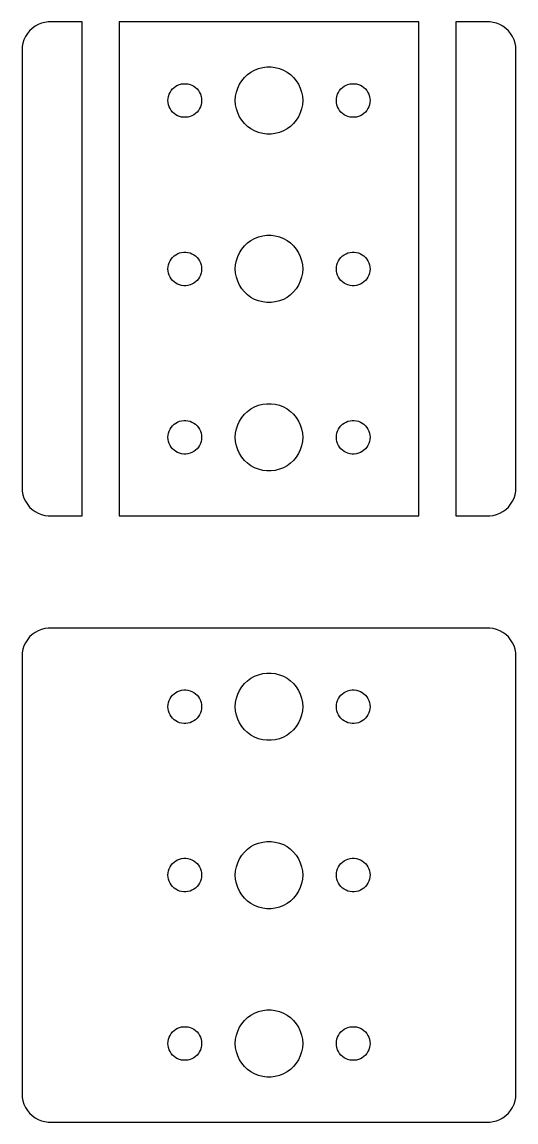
# Model space of a CAD drawing. Header units: metres. Extents: x -22 to 22, y -22 to 724.
# Drawn here: x -22 to 22, y 518 to 616 of the extents above; entities that cross this region are included whole.
import ezdxf

# ---------------------------------------------------------------- set-up
doc = ezdxf.new("R2010")
doc.units = ezdxf.units.M

msp = doc.modelspace()

# ---------------------------------------------------------------- linework, layer by layer
for p, q in [((-21.0936, 615.426), (-21.3224, 615.211)), ((-20.8396, 615.611), (-21.0936, 615.426)), ((-20.5644, 615.762), (-20.8396, 615.611)), ((-20.2725, 615.878), (-20.5644, 615.762)), ((-19.9684, 615.956), (-20.2725, 615.878)), ((-19.657, 615.995), (-19.9684, 615.956)), ((-16.6529, 615.995), (-19.657, 615.995)), ((-16.6529, 572.005), (-16.6529, 615.995)), ((13.3471, 615.995), (-13.3471, 615.995)), ((-13.3471, 615.995), (-13.3471, 572.005)), ((13.3471, 572.005), (13.3471, 615.995)), ((19.657, 615.995), (16.6529, 615.995)), ((16.6529, 615.995), (16.6529, 572.005)), ((19.9684, 615.956), (19.657, 615.995)), ((20.2725, 615.878), (19.9684, 615.956)), ((20.5644, 615.762), (20.2725, 615.878)), ((20.8396, 615.611), (20.5644, 615.762)), ((21.0936, 615.426), (20.8396, 615.611)), ((21.3224, 615.211), (21.0936, 615.426)), ((-21.8244, 614.42), (-21.9214, 614.122)), ((-21.6908, 614.704), (-21.8244, 614.42)), ((-21.5225, 614.969), (-21.6908, 614.704)), ((-21.3224, 615.211), (-21.5225, 614.969)), ((21.5225, 614.969), (21.3224, 615.211)), ((21.6908, 614.704), (21.5225, 614.969)), ((21.8244, 614.42), (21.6908, 614.704)), ((21.9214, 614.122), (21.8244, 614.42)), ((-21.9803, 613.813), (-22, 613.5)), ((-22, 613.5), (-22, 574.5)), ((-21.9214, 614.122), (-21.9803, 613.813)), ((21.9803, 613.813), (21.9214, 614.122)), ((22, 613.5), (21.9803, 613.813)), ((22, 574.5), (22, 613.5)), ((-1.91226, 611.312), (-1.60747, 611.533)), ((-1.60747, 611.533), (-1.27733, 611.714)), ((-1.27733, 611.714), (-0.927048, 611.853)), ((-0.927048, 611.853), (-0.562134, 611.947)), ((-0.562134, 611.947), (-0.18837, 611.994)), ((-0.18837, 611.994), (0.18837, 611.994)), ((0.18837, 611.994), (0.562134, 611.947)), ((0.562134, 611.947), (0.927048, 611.853)), ((0.927048, 611.853), (1.27733, 611.714)), ((1.27733, 611.714), (1.60747, 611.533)), ((1.60747, 611.533), (1.91226, 611.312)), ((-7.78107, 610.473), (-7.59418, 610.497)), ((-7.59418, 610.497), (-7.40581, 610.497)), ((-7.40581, 610.497), (-7.21892, 610.473)), ((-2.62891, 610.445), (-2.42705, 610.763)), ((-2.42705, 610.763), (-2.1869, 611.054)), ((-2.1869, 611.054), (-1.91226, 611.312)), ((1.91226, 611.312), (2.1869, 611.054)), ((2.1869, 611.054), (2.42705, 610.763)), ((2.42705, 610.763), (2.62891, 610.445)), ((7.21892, 610.473), (7.40581, 610.497)), ((7.40581, 610.497), (7.59418, 610.497)), ((7.59418, 610.497), (7.78107, 610.473)), ((-8.95287, 609.373), (-8.89465, 609.552)), ((-8.89465, 609.552), (-8.81445, 609.723)), ((-8.81445, 609.723), (-8.71352, 609.882)), ((-8.71352, 609.882), (-8.59344, 610.027)), ((-8.59344, 610.027), (-8.45613, 610.156)), ((-8.45613, 610.156), (-8.30373, 610.266)), ((-8.30373, 610.266), (-8.13866, 610.357)), ((-8.13866, 610.357), (-7.96352, 610.427)), ((-7.96352, 610.427), (-7.78107, 610.473)), ((-7.21892, 610.473), (-7.03647, 610.427)), ((-7.03647, 610.427), (-6.86133, 610.357)), ((-6.86133, 610.357), (-6.69626, 610.266)), ((-6.69626, 610.266), (-6.54385, 610.156)), ((-6.54385, 610.156), (-6.40654, 610.027)), ((-6.40654, 610.027), (-6.28647, 609.882)), ((-6.28647, 609.882), (-6.18553, 609.723)), ((-6.18553, 609.723), (-6.10533, 609.552)), ((-6.10533, 609.552), (-6.04712, 609.373)), ((-2.97633, 609.376), (-2.90575, 609.746)), ((-2.90575, 609.746), (-2.78932, 610.104)), ((-2.78932, 610.104), (-2.62891, 610.445)), ((2.62891, 610.445), (2.78932, 610.104)), ((2.78932, 610.104), (2.90575, 609.746)), ((2.90575, 609.746), (2.97633, 609.376)), ((6.04712, 609.373), (6.10533, 609.552)), ((6.10533, 609.552), (6.18553, 609.723)), ((6.18553, 609.723), (6.28647, 609.882)), ((6.28647, 609.882), (6.40654, 610.027)), ((6.40654, 610.027), (6.54385, 610.156)), ((6.54385, 610.156), (6.69626, 610.266)), ((6.69626, 610.266), (6.86133, 610.357)), ((6.86133, 610.357), (7.03647, 610.427)), ((7.03647, 610.427), (7.21892, 610.473)), ((7.78107, 610.473), (7.96352, 610.427)), ((7.96352, 610.427), (8.13866, 610.357)), ((8.13866, 610.357), (8.30373, 610.266)), ((8.30373, 610.266), (8.45613, 610.156)), ((8.45613, 610.156), (8.59344, 610.027)), ((8.59344, 610.027), (8.71352, 609.882)), ((8.71352, 609.882), (8.81445, 609.723)), ((8.81445, 609.723), (8.89465, 609.552)), ((8.89465, 609.552), (8.95287, 609.373)), ((-9, 609), (-8.98816, 609.188)), ((-8.98816, 608.812), (-9, 609)), ((-8.98816, 609.188), (-8.95287, 609.373)), ((-8.95287, 608.627), (-8.98816, 608.812)), ((-8.89465, 608.448), (-8.95287, 608.627)), ((-6.04712, 608.627), (-6.10533, 608.448)), ((-6.04712, 609.373), (-6.01183, 609.188)), ((-6.01183, 608.812), (-6.04712, 608.627)), ((-6.01183, 609.188), (-6, 609)), ((-6, 609), (-6.01183, 608.812)), ((-3, 609), (-2.97633, 609.376)), ((-2.97633, 608.624), (-3, 609)), ((-2.90575, 608.254), (-2.97633, 608.624)), ((2.97633, 608.624), (2.90575, 608.254)), ((2.97633, 609.376), (3, 609)), ((3, 609), (2.97633, 608.624)), ((6, 609), (6.01183, 609.188)), ((6.01183, 608.812), (6, 609)), ((6.01183, 609.188), (6.04712, 609.373)), ((6.04712, 608.627), (6.01183, 608.812)), ((6.10533, 608.448), (6.04712, 608.627)), ((8.95287, 608.627), (8.89465, 608.448)), ((8.95287, 609.373), (8.98816, 609.188)), ((8.98816, 608.812), (8.95287, 608.627)), ((8.98816, 609.188), (9, 609)), ((9, 609), (8.98816, 608.812)), ((-8.81445, 608.277), (-8.89465, 608.448)), ((-8.71352, 608.118), (-8.81445, 608.277)), ((-8.59344, 607.973), (-8.71352, 608.118)), ((-8.45613, 607.844), (-8.59344, 607.973)), ((-8.30373, 607.734), (-8.45613, 607.844)), ((-8.13866, 607.643), (-8.30373, 607.734)), ((-7.96352, 607.573), (-8.13866, 607.643)), ((-7.78107, 607.527), (-7.96352, 607.573)), ((-7.03647, 607.573), (-7.21892, 607.527)), ((-6.86133, 607.643), (-7.03647, 607.573)), ((-6.69626, 607.734), (-6.86133, 607.643)), ((-6.54385, 607.844), (-6.69626, 607.734)), ((-6.40654, 607.973), (-6.54385, 607.844)), ((-6.28647, 608.118), (-6.40654, 607.973)), ((-6.18553, 608.277), (-6.28647, 608.118)), ((-6.10533, 608.448), (-6.18553, 608.277)), ((-2.78932, 607.896), (-2.90575, 608.254)), ((-2.62891, 607.555), (-2.78932, 607.896)), ((-2.42705, 607.237), (-2.62891, 607.555)), ((2.62891, 607.555), (2.42705, 607.237)), ((2.78932, 607.896), (2.62891, 607.555)), ((2.90575, 608.254), (2.78932, 607.896)), ((6.18553, 608.277), (6.10533, 608.448)), ((6.28647, 608.118), (6.18553, 608.277)), ((6.40654, 607.973), (6.28647, 608.118)), ((6.54385, 607.844), (6.40654, 607.973)), ((6.69626, 607.734), (6.54385, 607.844)), ((6.86133, 607.643), (6.69626, 607.734)), ((7.03647, 607.573), (6.86133, 607.643)), ((7.21892, 607.527), (7.03647, 607.573)), ((7.96352, 607.573), (7.78107, 607.527)), ((8.13866, 607.643), (7.96352, 607.573)), ((8.30373, 607.734), (8.13866, 607.643)), ((8.45613, 607.844), (8.30373, 607.734)), ((8.59344, 607.973), (8.45613, 607.844)), ((8.71352, 608.118), (8.59344, 607.973)), ((8.81445, 608.277), (8.71352, 608.118)), ((8.89465, 608.448), (8.81445, 608.277)), ((-7.59418, 607.503), (-7.78107, 607.527)), ((-7.40581, 607.503), (-7.59418, 607.503)), ((-7.21892, 607.527), (-7.40581, 607.503)), ((-2.1869, 606.946), (-2.42705, 607.237)), ((-1.91226, 606.688), (-2.1869, 606.946)), ((-1.60747, 606.467), (-1.91226, 606.688)), ((1.91226, 606.688), (1.60747, 606.467)), ((2.1869, 606.946), (1.91226, 606.688)), ((2.42705, 607.237), (2.1869, 606.946)), ((7.40581, 607.503), (7.21892, 607.527)), ((7.59418, 607.503), (7.40581, 607.503)), ((7.78107, 607.527), (7.59418, 607.503)), ((-1.27733, 606.286), (-1.60747, 606.467)), ((-0.927048, 606.147), (-1.27733, 606.286)), ((-0.562134, 606.053), (-0.927048, 606.147)), ((-0.18837, 606.006), (-0.562134, 606.053)), ((0.18837, 606.006), (-0.18837, 606.006)), ((0.562134, 606.053), (0.18837, 606.006)), ((0.927048, 606.147), (0.562134, 606.053)), ((1.27733, 606.286), (0.927048, 606.147)), ((1.60747, 606.467), (1.27733, 606.286)), ((-1.27733, 596.714), (-0.927048, 596.853)), ((-0.927048, 596.853), (-0.562134, 596.947)), ((-0.562134, 596.947), (-0.18837, 596.994)), ((-0.18837, 596.994), (0.18837, 596.994)), ((0.18837, 596.994), (0.562134, 596.947)), ((0.562134, 596.947), (0.927048, 596.853)), ((0.927048, 596.853), (1.27733, 596.714)), ((-2.42705, 595.763), (-2.1869, 596.054)), ((-2.1869, 596.054), (-1.91226, 596.312)), ((-1.91226, 596.312), (-1.60747, 596.533)), ((-1.60747, 596.533), (-1.27733, 596.714)), ((1.27733, 596.714), (1.60747, 596.533)), ((1.60747, 596.533), (1.91226, 596.312)), ((1.91226, 596.312), (2.1869, 596.054)), ((2.1869, 596.054), (2.42705, 595.763)), ((-8.81445, 594.723), (-8.71352, 594.882)), ((-8.71352, 594.882), (-8.59344, 595.027)), ((-8.59344, 595.027), (-8.45613, 595.156)), ((-8.45613, 595.156), (-8.30373, 595.266)), ((-8.30373, 595.266), (-8.13866, 595.357)), ((-8.13866, 595.357), (-7.96352, 595.427)), ((-7.96352, 595.427), (-7.78107, 595.473)), ((-7.78107, 595.473), (-7.59418, 595.497)), ((-7.59418, 595.497), (-7.40581, 595.497)), ((-7.40581, 595.497), (-7.21892, 595.473)), ((-7.21892, 595.473), (-7.03647, 595.427)), ((-7.03647, 595.427), (-6.86133, 595.357)), ((-6.86133, 595.357), (-6.69626, 595.266)), ((-6.69626, 595.266), (-6.54385, 595.156)), ((-6.54385, 595.156), (-6.40654, 595.027)), ((-6.40654, 595.027), (-6.28647, 594.882)), ((-6.28647, 594.882), (-6.18553, 594.723)), ((-2.90575, 594.746), (-2.78932, 595.104)), ((-2.78932, 595.104), (-2.62891, 595.445)), ((-2.62891, 595.445), (-2.42705, 595.763)), ((2.42705, 595.763), (2.62891, 595.445)), ((2.62891, 595.445), (2.78932, 595.104)), ((2.78932, 595.104), (2.90575, 594.746)), ((6.18553, 594.723), (6.28647, 594.882)), ((6.28647, 594.882), (6.40654, 595.027)), ((6.40654, 595.027), (6.54385, 595.156)), ((6.54385, 595.156), (6.69626, 595.266)), ((6.69626, 595.266), (6.86133, 595.357)), ((6.86133, 595.357), (7.03647, 595.427)), ((7.03647, 595.427), (7.21892, 595.473)), ((7.21892, 595.473), (7.40581, 595.497)), ((7.40581, 595.497), (7.59418, 595.497)), ((7.59418, 595.497), (7.78107, 595.473)), ((7.78107, 595.473), (7.96352, 595.427)), ((7.96352, 595.427), (8.13866, 595.357)), ((8.13866, 595.357), (8.30373, 595.266)), ((8.30373, 595.266), (8.45613, 595.156)), ((8.45613, 595.156), (8.59344, 595.027)), ((8.59344, 595.027), (8.71352, 594.882)), ((8.71352, 594.882), (8.81445, 594.723)), ((-9, 594), (-8.98816, 594.188)), ((-8.98816, 593.812), (-9, 594)), ((-8.98816, 594.188), (-8.95287, 594.373)), ((-8.95287, 594.373), (-8.89465, 594.552)), ((-8.89465, 594.552), (-8.81445, 594.723)), ((-6.18553, 594.723), (-6.10533, 594.552)), ((-6.10533, 594.552), (-6.04712, 594.373)), ((-6.04712, 594.373), (-6.01183, 594.188)), ((-6.01183, 594.188), (-6, 594)), ((-6, 594), (-6.01183, 593.812)), ((-3, 594), (-2.97633, 594.376)), ((-2.97633, 593.624), (-3, 594)), ((-2.97633, 594.376), (-2.90575, 594.746)), ((2.90575, 594.746), (2.97633, 594.376)), ((2.97633, 594.376), (3, 594)), ((3, 594), (2.97633, 593.624)), ((6, 594), (6.01183, 594.188)), ((6.01183, 593.812), (6, 594)), ((6.01183, 594.188), (6.04712, 594.373)), ((6.04712, 594.373), (6.10533, 594.552)), ((6.10533, 594.552), (6.18553, 594.723)), ((8.81445, 594.723), (8.89465, 594.552)), ((8.89465, 594.552), (8.95287, 594.373)), ((8.95287, 594.373), (8.98816, 594.188)), ((8.98816, 594.188), (9, 594)), ((9, 594), (8.98816, 593.812)), ((-8.95287, 593.627), (-8.98816, 593.812)), ((-8.89465, 593.448), (-8.95287, 593.627)), ((-8.81445, 593.277), (-8.89465, 593.448)), ((-8.71352, 593.118), (-8.81445, 593.277)), ((-8.59344, 592.973), (-8.71352, 593.118)), ((-8.45613, 592.844), (-8.59344, 592.973)), ((-8.30373, 592.734), (-8.45613, 592.844)), ((-6.54385, 592.844), (-6.69626, 592.734)), ((-6.40654, 592.973), (-6.54385, 592.844)), ((-6.28647, 593.118), (-6.40654, 592.973)), ((-6.18553, 593.277), (-6.28647, 593.118)), ((-6.10533, 593.448), (-6.18553, 593.277)), ((-6.04712, 593.627), (-6.10533, 593.448)), ((-6.01183, 593.812), (-6.04712, 593.627)), ((-2.90575, 593.254), (-2.97633, 593.624)), ((-2.78932, 592.896), (-2.90575, 593.254)), ((-2.62891, 592.555), (-2.78932, 592.896)), ((2.78932, 592.896), (2.62891, 592.555)), ((2.90575, 593.254), (2.78932, 592.896)), ((2.97633, 593.624), (2.90575, 593.254)), ((6.04712, 593.627), (6.01183, 593.812)), ((6.10533, 593.448), (6.04712, 593.627)), ((6.18553, 593.277), (6.10533, 593.448)), ((6.28647, 593.118), (6.18553, 593.277)), ((6.40654, 592.973), (6.28647, 593.118)), ((6.54385, 592.844), (6.40654, 592.973)), ((6.69626, 592.734), (6.54385, 592.844)), ((8.45613, 592.844), (8.30373, 592.734)), ((8.59344, 592.973), (8.45613, 592.844)), ((8.71352, 593.118), (8.59344, 592.973)), ((8.81445, 593.277), (8.71352, 593.118)), ((8.89465, 593.448), (8.81445, 593.277)), ((8.95287, 593.627), (8.89465, 593.448)), ((8.98816, 593.812), (8.95287, 593.627)), ((-8.13866, 592.643), (-8.30373, 592.734)), ((-7.96352, 592.573), (-8.13866, 592.643)), ((-7.78107, 592.527), (-7.96352, 592.573)), ((-7.59418, 592.503), (-7.78107, 592.527)), ((-7.40581, 592.503), (-7.59418, 592.503)), ((-7.21892, 592.527), (-7.40581, 592.503)), ((-7.03647, 592.573), (-7.21892, 592.527)), ((-6.86133, 592.643), (-7.03647, 592.573)), ((-6.69626, 592.734), (-6.86133, 592.643)), ((-2.42705, 592.237), (-2.62891, 592.555)), ((-2.1869, 591.946), (-2.42705, 592.237)), ((-1.91226, 591.688), (-2.1869, 591.946)), ((2.1869, 591.946), (1.91226, 591.688)), ((2.42705, 592.237), (2.1869, 591.946)), ((2.62891, 592.555), (2.42705, 592.237)), ((6.86133, 592.643), (6.69626, 592.734)), ((7.03647, 592.573), (6.86133, 592.643)), ((7.21892, 592.527), (7.03647, 592.573)), ((7.40581, 592.503), (7.21892, 592.527)), ((7.59418, 592.503), (7.40581, 592.503)), ((7.78107, 592.527), (7.59418, 592.503)), ((7.96352, 592.573), (7.78107, 592.527)), ((8.13866, 592.643), (7.96352, 592.573)), ((8.30373, 592.734), (8.13866, 592.643)), ((-1.60747, 591.467), (-1.91226, 591.688)), ((-1.27733, 591.286), (-1.60747, 591.467)), ((-0.927048, 591.147), (-1.27733, 591.286)), ((-0.562134, 591.053), (-0.927048, 591.147)), ((-0.18837, 591.006), (-0.562134, 591.053)), ((0.18837, 591.006), (-0.18837, 591.006)), ((0.562134, 591.053), (0.18837, 591.006)), ((0.927048, 591.147), (0.562134, 591.053)), ((1.27733, 591.286), (0.927048, 591.147)), ((1.60747, 591.467), (1.27733, 591.286)), ((1.91226, 591.688), (1.60747, 591.467)), ((-2.1869, 581.054), (-1.91226, 581.312)), ((-1.91226, 581.312), (-1.60747, 581.533)), ((-1.60747, 581.533), (-1.27733, 581.714)), ((-1.27733, 581.714), (-0.927048, 581.853)), ((-0.927048, 581.853), (-0.562134, 581.947)), ((-0.562134, 581.947), (-0.18837, 581.994)), ((-0.18837, 581.994), (0.18837, 581.994)), ((0.18837, 581.994), (0.562134, 581.947)), ((0.562134, 581.947), (0.927048, 581.853)), ((0.927048, 581.853), (1.27733, 581.714)), ((1.27733, 581.714), (1.60747, 581.533)), ((1.60747, 581.533), (1.91226, 581.312)), ((1.91226, 581.312), (2.1869, 581.054)), ((-8.59344, 580.027), (-8.45613, 580.156)), ((-8.45613, 580.156), (-8.30373, 580.266)), ((-8.30373, 580.266), (-8.13866, 580.357)), ((-8.13866, 580.357), (-7.96352, 580.427)), ((-7.96352, 580.427), (-7.78107, 580.473)), ((-7.78107, 580.473), (-7.59418, 580.497)), ((-7.59418, 580.497), (-7.40581, 580.497)), ((-7.40581, 580.497), (-7.21892, 580.473)), ((-7.21892, 580.473), (-7.03647, 580.427)), ((-7.03647, 580.427), (-6.86133, 580.357)), ((-6.86133, 580.357), (-6.69626, 580.266)), ((-6.69626, 580.266), (-6.54385, 580.156)), ((-6.54385, 580.156), (-6.40654, 580.027)), ((-2.90575, 579.746), (-2.78932, 580.104)), ((-2.78932, 580.104), (-2.62891, 580.445)), ((-2.62891, 580.445), (-2.42705, 580.763)), ((-2.42705, 580.763), (-2.1869, 581.054)), ((2.1869, 581.054), (2.42705, 580.763)), ((2.42705, 580.763), (2.62891, 580.445)), ((2.62891, 580.445), (2.78932, 580.104)), ((2.78932, 580.104), (2.90575, 579.746)), ((6.40654, 580.027), (6.54385, 580.156)), ((6.54385, 580.156), (6.69626, 580.266)), ((6.69626, 580.266), (6.86133, 580.357)), ((6.86133, 580.357), (7.03647, 580.427)), ((7.03647, 580.427), (7.21892, 580.473)), ((7.21892, 580.473), (7.40581, 580.497)), ((7.40581, 580.497), (7.59418, 580.497)), ((7.59418, 580.497), (7.78107, 580.473)), ((7.78107, 580.473), (7.96352, 580.427)), ((7.96352, 580.427), (8.13866, 580.357)), ((8.13866, 580.357), (8.30373, 580.266)), ((8.30373, 580.266), (8.45613, 580.156)), ((8.45613, 580.156), (8.59344, 580.027)), ((-9, 579), (-8.98816, 579.188)), ((-8.98816, 579.188), (-8.95287, 579.373)), ((-8.95287, 579.373), (-8.89465, 579.552)), ((-8.89465, 579.552), (-8.81445, 579.723)), ((-8.81445, 579.723), (-8.71352, 579.882)), ((-8.71352, 579.882), (-8.59344, 580.027)), ((-6.40654, 580.027), (-6.28647, 579.882)), ((-6.28647, 579.882), (-6.18553, 579.723)), ((-6.18553, 579.723), (-6.10533, 579.552)), ((-6.10533, 579.552), (-6.04712, 579.373)), ((-6.04712, 579.373), (-6.01183, 579.188)), ((-6.01183, 579.188), (-6, 579)), ((-3, 579), (-2.97633, 579.376)), ((-2.97633, 579.376), (-2.90575, 579.746)), ((2.90575, 579.746), (2.97633, 579.376)), ((2.97633, 579.376), (3, 579)), ((6, 579), (6.01183, 579.188)), ((6.01183, 579.188), (6.04712, 579.373)), ((6.04712, 579.373), (6.10533, 579.552)), ((6.10533, 579.552), (6.18553, 579.723)), ((6.18553, 579.723), (6.28647, 579.882)), ((6.28647, 579.882), (6.40654, 580.027)), ((8.59344, 580.027), (8.71352, 579.882)), ((8.71352, 579.882), (8.81445, 579.723)), ((8.81445, 579.723), (8.89465, 579.552)), ((8.89465, 579.552), (8.95287, 579.373)), ((8.95287, 579.373), (8.98816, 579.188)), ((8.98816, 579.188), (9, 579)), ((-8.98816, 578.812), (-9, 579)), ((-8.95287, 578.627), (-8.98816, 578.812)), ((-8.89465, 578.448), (-8.95287, 578.627)), ((-8.81445, 578.277), (-8.89465, 578.448)), ((-8.71352, 578.118), (-8.81445, 578.277)), ((-6.18553, 578.277), (-6.28647, 578.118)), ((-6.10533, 578.448), (-6.18553, 578.277)), ((-6.04712, 578.627), (-6.10533, 578.448)), ((-6.01183, 578.812), (-6.04712, 578.627)), ((-6, 579), (-6.01183, 578.812)), ((-2.97633, 578.624), (-3, 579)), ((-2.90575, 578.254), (-2.97633, 578.624)), ((-2.78932, 577.896), (-2.90575, 578.254)), ((2.90575, 578.254), (2.78932, 577.896)), ((2.97633, 578.624), (2.90575, 578.254)), ((3, 579), (2.97633, 578.624)), ((6.01183, 578.812), (6, 579)), ((6.04712, 578.627), (6.01183, 578.812)), ((6.10533, 578.448), (6.04712, 578.627)), ((6.18553, 578.277), (6.10533, 578.448)), ((6.28647, 578.118), (6.18553, 578.277)), ((8.81445, 578.277), (8.71352, 578.118)), ((8.89465, 578.448), (8.81445, 578.277)), ((8.95287, 578.627), (8.89465, 578.448)), ((8.98816, 578.812), (8.95287, 578.627)), ((9, 579), (8.98816, 578.812)), ((-8.59344, 577.973), (-8.71352, 578.118)), ((-8.45613, 577.844), (-8.59344, 577.973)), ((-8.30373, 577.734), (-8.45613, 577.844)), ((-8.13866, 577.643), (-8.30373, 577.734)), ((-7.96352, 577.573), (-8.13866, 577.643)), ((-7.78107, 577.527), (-7.96352, 577.573)), ((-7.59418, 577.503), (-7.78107, 577.527)), ((-7.40581, 577.503), (-7.59418, 577.503)), ((-7.21892, 577.527), (-7.40581, 577.503)), ((-7.03647, 577.573), (-7.21892, 577.527)), ((-6.86133, 577.643), (-7.03647, 577.573)), ((-6.69626, 577.734), (-6.86133, 577.643)), ((-6.54385, 577.844), (-6.69626, 577.734)), ((-6.40654, 577.973), (-6.54385, 577.844)), ((-6.28647, 578.118), (-6.40654, 577.973)), ((-2.62891, 577.555), (-2.78932, 577.896)), ((-2.42705, 577.237), (-2.62891, 577.555)), ((-2.1869, 576.946), (-2.42705, 577.237)), ((2.42705, 577.237), (2.1869, 576.946)), ((2.62891, 577.555), (2.42705, 577.237)), ((2.78932, 577.896), (2.62891, 577.555)), ((6.40654, 577.973), (6.28647, 578.118)), ((6.54385, 577.844), (6.40654, 577.973)), ((6.69626, 577.734), (6.54385, 577.844)), ((6.86133, 577.643), (6.69626, 577.734)), ((7.03647, 577.573), (6.86133, 577.643)), ((7.21892, 577.527), (7.03647, 577.573)), ((7.40581, 577.503), (7.21892, 577.527)), ((7.59418, 577.503), (7.40581, 577.503)), ((7.78107, 577.527), (7.59418, 577.503)), ((7.96352, 577.573), (7.78107, 577.527)), ((8.13866, 577.643), (7.96352, 577.573)), ((8.30373, 577.734), (8.13866, 577.643)), ((8.45613, 577.844), (8.30373, 577.734)), ((8.59344, 577.973), (8.45613, 577.844)), ((8.71352, 578.118), (8.59344, 577.973)), ((-1.91226, 576.688), (-2.1869, 576.946)), ((-1.60747, 576.467), (-1.91226, 576.688)), ((-1.27733, 576.286), (-1.60747, 576.467)), ((-0.927048, 576.147), (-1.27733, 576.286)), ((1.27733, 576.286), (0.927048, 576.147)), ((1.60747, 576.467), (1.27733, 576.286)), ((1.91226, 576.688), (1.60747, 576.467)), ((2.1869, 576.946), (1.91226, 576.688)), ((-0.562134, 576.053), (-0.927048, 576.147)), ((-0.18837, 576.006), (-0.562134, 576.053)), ((0.18837, 576.006), (-0.18837, 576.006)), ((0.562134, 576.053), (0.18837, 576.006)), ((0.927048, 576.147), (0.562134, 576.053)), ((-22, 574.5), (-21.9803, 574.187)), ((21.9803, 574.187), (22, 574.5)), ((-21.9803, 574.187), (-21.9214, 573.878)), ((-21.9214, 573.878), (-21.8244, 573.58)), ((-21.8244, 573.58), (-21.6908, 573.296)), ((-21.6908, 573.296), (-21.5225, 573.031)), ((21.5225, 573.031), (21.6908, 573.296)), ((21.6908, 573.296), (21.8244, 573.58)), ((21.8244, 573.58), (21.9214, 573.878)), ((21.9214, 573.878), (21.9803, 574.187)), ((-21.5225, 573.031), (-21.3224, 572.789)), ((-21.3224, 572.789), (-21.0936, 572.574)), ((-21.0936, 572.574), (-20.8396, 572.389)), ((-20.8396, 572.389), (-20.5644, 572.238)), ((20.5644, 572.238), (20.8396, 572.389)), ((20.8396, 572.389), (21.0936, 572.574)), ((21.0936, 572.574), (21.3224, 572.789)), ((21.3224, 572.789), (21.5225, 573.031)), ((-20.5644, 572.238), (-20.2725, 572.122)), ((-20.2725, 572.122), (-19.9684, 572.044)), ((-19.9684, 572.044), (-19.657, 572.005)), ((-19.657, 572.005), (-16.6529, 572.005)), ((-13.3471, 572.005), (13.3471, 572.005)), ((16.6529, 572.005), (19.657, 572.005)), ((19.657, 572.005), (19.9684, 572.044)), ((19.9684, 572.044), (20.2725, 572.122)), ((20.2725, 572.122), (20.5644, 572.238)), ((-20.8396, 561.611), (-21.0936, 561.426)), ((-20.5644, 561.762), (-20.8396, 561.611)), ((-20.2725, 561.878), (-20.5644, 561.762)), ((-19.9684, 561.956), (-20.2725, 561.878)), ((-19.657, 561.995), (-19.9684, 561.956)), ((19.657, 561.995), (-19.657, 561.995)), ((19.9684, 561.956), (19.657, 561.995)), ((20.2725, 561.878), (19.9684, 561.956)), ((20.5644, 561.762), (20.2725, 561.878)), ((20.8396, 561.611), (20.5644, 561.762)), ((21.0936, 561.426), (20.8396, 561.611)), ((-21.6908, 560.704), (-21.8244, 560.42)), ((-21.5225, 560.969), (-21.6908, 560.704)), ((-21.3224, 561.211), (-21.5225, 560.969)), ((-21.0936, 561.426), (-21.3224, 561.211)), ((21.3224, 561.211), (21.0936, 561.426)), ((21.5225, 560.969), (21.3224, 561.211)), ((21.6908, 560.704), (21.5225, 560.969)), ((21.8244, 560.42), (21.6908, 560.704)), ((-21.9803, 559.813), (-22, 559.5)), ((-21.9214, 560.122), (-21.9803, 559.813)), ((-21.8244, 560.42), (-21.9214, 560.122)), ((21.9214, 560.122), (21.8244, 560.42)), ((21.9803, 559.813), (21.9214, 560.122)), ((22, 559.5), (21.9803, 559.813)), ((-22, 559.5), (-22, 520.5)), ((22, 520.5), (22, 559.5)), ((-1.60747, 557.533), (-1.27733, 557.714)), ((-1.27733, 557.714), (-0.927048, 557.853)), ((-0.927048, 557.853), (-0.562134, 557.947)), ((-0.562134, 557.947), (-0.18837, 557.994)), ((-0.18837, 557.994), (0.18837, 557.994)), ((0.18837, 557.994), (0.562134, 557.947)), ((0.562134, 557.947), (0.927048, 557.853)), ((0.927048, 557.853), (1.27733, 557.714)), ((1.27733, 557.714), (1.60747, 557.533)), ((-2.62891, 556.445), (-2.42705, 556.763)), ((-2.42705, 556.763), (-2.1869, 557.054)), ((-2.1869, 557.054), (-1.91226, 557.312)), ((-1.91226, 557.312), (-1.60747, 557.533)), ((1.60747, 557.533), (1.91226, 557.312)), ((1.91226, 557.312), (2.1869, 557.054)), ((2.1869, 557.054), (2.42705, 556.763)), ((2.42705, 556.763), (2.62891, 556.445)), ((-8.89465, 555.552), (-8.81445, 555.723)), ((-8.81445, 555.723), (-8.71352, 555.882)), ((-8.71352, 555.882), (-8.59344, 556.027)), ((-8.59344, 556.027), (-8.45613, 556.156)), ((-8.45613, 556.156), (-8.30373, 556.266)), ((-8.30373, 556.266), (-8.13866, 556.357)), ((-8.13866, 556.357), (-7.96352, 556.427)), ((-7.96352, 556.427), (-7.78107, 556.473)), ((-7.78107, 556.473), (-7.59418, 556.497)), ((-7.59418, 556.497), (-7.40581, 556.497)), ((-7.40581, 556.497), (-7.21892, 556.473)), ((-7.21892, 556.473), (-7.03647, 556.427)), ((-7.03647, 556.427), (-6.86133, 556.357)), ((-6.86133, 556.357), (-6.69626, 556.266)), ((-6.69626, 556.266), (-6.54385, 556.156)), ((-6.54385, 556.156), (-6.40654, 556.027)), ((-6.40654, 556.027), (-6.28647, 555.882)), ((-6.28647, 555.882), (-6.18553, 555.723)), ((-6.18553, 555.723), (-6.10533, 555.552)), ((-2.97633, 555.376), (-2.90575, 555.746)), ((-2.90575, 555.746), (-2.78932, 556.104)), ((-2.78932, 556.104), (-2.62891, 556.445)), ((2.62891, 556.445), (2.78932, 556.104)), ((2.78932, 556.104), (2.90575, 555.746)), ((2.90575, 555.746), (2.97633, 555.376)), ((6.10533, 555.552), (6.18553, 555.723)), ((6.18553, 555.723), (6.28647, 555.882)), ((6.28647, 555.882), (6.40654, 556.027)), ((6.40654, 556.027), (6.54385, 556.156)), ((6.54385, 556.156), (6.69626, 556.266)), ((6.69626, 556.266), (6.86133, 556.357)), ((6.86133, 556.357), (7.03647, 556.427)), ((7.03647, 556.427), (7.21892, 556.473)), ((7.21892, 556.473), (7.40581, 556.497)), ((7.40581, 556.497), (7.59418, 556.497)), ((7.59418, 556.497), (7.78107, 556.473)), ((7.78107, 556.473), (7.96352, 556.427)), ((7.96352, 556.427), (8.13866, 556.357)), ((8.13866, 556.357), (8.30373, 556.266)), ((8.30373, 556.266), (8.45613, 556.156)), ((8.45613, 556.156), (8.59344, 556.027)), ((8.59344, 556.027), (8.71352, 555.882)), ((8.71352, 555.882), (8.81445, 555.723)), ((8.81445, 555.723), (8.89465, 555.552)), ((-9, 555), (-8.98816, 555.188)), ((-8.98816, 554.812), (-9, 555)), ((-8.98816, 555.188), (-8.95287, 555.373)), ((-8.95287, 554.627), (-8.98816, 554.812)), ((-8.95287, 555.373), (-8.89465, 555.552)), ((-8.89465, 554.448), (-8.95287, 554.627)), ((-6.10533, 555.552), (-6.04712, 555.373)), ((-6.04712, 554.627), (-6.10533, 554.448)), ((-6.04712, 555.373), (-6.01183, 555.188)), ((-6.01183, 554.812), (-6.04712, 554.627)), ((-6.01183, 555.188), (-6, 555)), ((-6, 555), (-6.01183, 554.812)), ((-3, 555), (-2.97633, 555.376)), ((-2.97633, 554.624), (-3, 555)), ((-2.90575, 554.254), (-2.97633, 554.624)), ((2.97633, 554.624), (2.90575, 554.254)), ((2.97633, 555.376), (3, 555)), ((3, 555), (2.97633, 554.624)), ((6, 555), (6.01183, 555.188)), ((6.01183, 554.812), (6, 555)), ((6.01183, 555.188), (6.04712, 555.373)), ((6.04712, 554.627), (6.01183, 554.812)), ((6.04712, 555.373), (6.10533, 555.552)), ((6.10533, 554.448), (6.04712, 554.627)), ((8.89465, 555.552), (8.95287, 555.373)), ((8.95287, 554.627), (8.89465, 554.448)), ((8.95287, 555.373), (8.98816, 555.188)), ((8.98816, 554.812), (8.95287, 554.627)), ((8.98816, 555.188), (9, 555)), ((9, 555), (8.98816, 554.812)), ((-8.81445, 554.277), (-8.89465, 554.448)), ((-8.71352, 554.118), (-8.81445, 554.277)), ((-8.59344, 553.973), (-8.71352, 554.118)), ((-8.45613, 553.844), (-8.59344, 553.973)), ((-8.30373, 553.734), (-8.45613, 553.844)), ((-8.13866, 553.643), (-8.30373, 553.734)), ((-6.69626, 553.734), (-6.86133, 553.643)), ((-6.54385, 553.844), (-6.69626, 553.734)), ((-6.40654, 553.973), (-6.54385, 553.844)), ((-6.28647, 554.118), (-6.40654, 553.973)), ((-6.18553, 554.277), (-6.28647, 554.118)), ((-6.10533, 554.448), (-6.18553, 554.277)), ((-2.78932, 553.896), (-2.90575, 554.254)), ((-2.62891, 553.555), (-2.78932, 553.896)), ((2.78932, 553.896), (2.62891, 553.555)), ((2.90575, 554.254), (2.78932, 553.896)), ((6.18553, 554.277), (6.10533, 554.448)), ((6.28647, 554.118), (6.18553, 554.277)), ((6.40654, 553.973), (6.28647, 554.118)), ((6.54385, 553.844), (6.40654, 553.973)), ((6.69626, 553.734), (6.54385, 553.844)), ((6.86133, 553.643), (6.69626, 553.734)), ((8.30373, 553.734), (8.13866, 553.643)), ((8.45613, 553.844), (8.30373, 553.734)), ((8.59344, 553.973), (8.45613, 553.844)), ((8.71352, 554.118), (8.59344, 553.973)), ((8.81445, 554.277), (8.71352, 554.118)), ((8.89465, 554.448), (8.81445, 554.277)), ((-7.96352, 553.573), (-8.13866, 553.643)), ((-7.78107, 553.527), (-7.96352, 553.573)), ((-7.59418, 553.503), (-7.78107, 553.527)), ((-7.40581, 553.503), (-7.59418, 553.503)), ((-7.21892, 553.527), (-7.40581, 553.503)), ((-7.03647, 553.573), (-7.21892, 553.527)), ((-6.86133, 553.643), (-7.03647, 553.573)), ((-2.42705, 553.237), (-2.62891, 553.555)), ((-2.1869, 552.946), (-2.42705, 553.237)), ((-1.91226, 552.688), (-2.1869, 552.946)), ((-1.60747, 552.467), (-1.91226, 552.688)), ((1.91226, 552.688), (1.60747, 552.467)), ((2.1869, 552.946), (1.91226, 552.688)), ((2.42705, 553.237), (2.1869, 552.946)), ((2.62891, 553.555), (2.42705, 553.237)), ((7.03647, 553.573), (6.86133, 553.643)), ((7.21892, 553.527), (7.03647, 553.573)), ((7.40581, 553.503), (7.21892, 553.527)), ((7.59418, 553.503), (7.40581, 553.503)), ((7.78107, 553.527), (7.59418, 553.503)), ((7.96352, 553.573), (7.78107, 553.527)), ((8.13866, 553.643), (7.96352, 553.573)), ((-1.27733, 552.286), (-1.60747, 552.467)), ((-0.927048, 552.147), (-1.27733, 552.286)), ((-0.562134, 552.053), (-0.927048, 552.147)), ((-0.18837, 552.006), (-0.562134, 552.053)), ((0.18837, 552.006), (-0.18837, 552.006)), ((0.562134, 552.053), (0.18837, 552.006)), ((0.927048, 552.147), (0.562134, 552.053)), ((1.27733, 552.286), (0.927048, 552.147)), ((1.60747, 552.467), (1.27733, 552.286)), ((-0.927048, 542.853), (-0.562134, 542.947)), ((-0.562134, 542.947), (-0.18837, 542.994)), ((-0.18837, 542.994), (0.18837, 542.994)), ((0.18837, 542.994), (0.562134, 542.947)), ((0.562134, 542.947), (0.927048, 542.853)), ((-2.42705, 541.763), (-2.1869, 542.054)), ((-2.1869, 542.054), (-1.91226, 542.312)), ((-1.91226, 542.312), (-1.60747, 542.533)), ((-1.60747, 542.533), (-1.27733, 542.714)), ((-1.27733, 542.714), (-0.927048, 542.853)), ((0.927048, 542.853), (1.27733, 542.714)), ((1.27733, 542.714), (1.60747, 542.533)), ((1.60747, 542.533), (1.91226, 542.312)), ((1.91226, 542.312), (2.1869, 542.054)), ((2.1869, 542.054), (2.42705, 541.763)), ((-8.71352, 540.882), (-8.59344, 541.027)), ((-8.59344, 541.027), (-8.45613, 541.156)), ((-8.45613, 541.156), (-8.30373, 541.266)), ((-8.30373, 541.266), (-8.13866, 541.357)), ((-8.13866, 541.357), (-7.96352, 541.427)), ((-7.96352, 541.427), (-7.78107, 541.473)), ((-7.78107, 541.473), (-7.59418, 541.497)), ((-7.59418, 541.497), (-7.40581, 541.497)), ((-7.40581, 541.497), (-7.21892, 541.473)), ((-7.21892, 541.473), (-7.03647, 541.427)), ((-7.03647, 541.427), (-6.86133, 541.357)), ((-6.86133, 541.357), (-6.69626, 541.266)), ((-6.69626, 541.266), (-6.54385, 541.156)), ((-6.54385, 541.156), (-6.40654, 541.027)), ((-6.40654, 541.027), (-6.28647, 540.882)), ((-2.90575, 540.746), (-2.78932, 541.104)), ((-2.78932, 541.104), (-2.62891, 541.445)), ((-2.62891, 541.445), (-2.42705, 541.763)), ((2.42705, 541.763), (2.62891, 541.445)), ((2.62891, 541.445), (2.78932, 541.104)), ((2.78932, 541.104), (2.90575, 540.746)), ((6.28647, 540.882), (6.40654, 541.027)), ((6.40654, 541.027), (6.54385, 541.156)), ((6.54385, 541.156), (6.69626, 541.266)), ((6.69626, 541.266), (6.86133, 541.357)), ((6.86133, 541.357), (7.03647, 541.427)), ((7.03647, 541.427), (7.21892, 541.473)), ((7.21892, 541.473), (7.40581, 541.497)), ((7.40581, 541.497), (7.59418, 541.497)), ((7.59418, 541.497), (7.78107, 541.473)), ((7.78107, 541.473), (7.96352, 541.427)), ((7.96352, 541.427), (8.13866, 541.357)), ((8.13866, 541.357), (8.30373, 541.266)), ((8.30373, 541.266), (8.45613, 541.156)), ((8.45613, 541.156), (8.59344, 541.027)), ((8.59344, 541.027), (8.71352, 540.882)), ((-9, 540), (-8.98816, 540.188)), ((-8.98816, 539.812), (-9, 540)), ((-8.98816, 540.188), (-8.95287, 540.373)), ((-8.95287, 540.373), (-8.89465, 540.552)), ((-8.89465, 540.552), (-8.81445, 540.723)), ((-8.81445, 540.723), (-8.71352, 540.882)), ((-6.28647, 540.882), (-6.18553, 540.723)), ((-6.18553, 540.723), (-6.10533, 540.552)), ((-6.10533, 540.552), (-6.04712, 540.373)), ((-6.04712, 540.373), (-6.01183, 540.188)), ((-6.01183, 540.188), (-6, 540)), ((-6, 540), (-6.01183, 539.812)), ((-3, 540), (-2.97633, 540.376)), ((-2.97633, 539.624), (-3, 540)), ((-2.97633, 540.376), (-2.90575, 540.746)), ((2.90575, 540.746), (2.97633, 540.376)), ((2.97633, 540.376), (3, 540)), ((3, 540), (2.97633, 539.624)), ((6, 540), (6.01183, 540.188)), ((6.01183, 539.812), (6, 540)), ((6.01183, 540.188), (6.04712, 540.373)), ((6.04712, 540.373), (6.10533, 540.552)), ((6.10533, 540.552), (6.18553, 540.723)), ((6.18553, 540.723), (6.28647, 540.882)), ((8.71352, 540.882), (8.81445, 540.723)), ((8.81445, 540.723), (8.89465, 540.552)), ((8.89465, 540.552), (8.95287, 540.373)), ((8.95287, 540.373), (8.98816, 540.188)), ((8.98816, 540.188), (9, 540)), ((9, 540), (8.98816, 539.812)), ((-8.95287, 539.627), (-8.98816, 539.812)), ((-8.89465, 539.448), (-8.95287, 539.627)), ((-8.81445, 539.277), (-8.89465, 539.448)), ((-8.71352, 539.118), (-8.81445, 539.277)), ((-8.59344, 538.973), (-8.71352, 539.118)), ((-8.45613, 538.844), (-8.59344, 538.973)), ((-6.40654, 538.973), (-6.54385, 538.844)), ((-6.28647, 539.118), (-6.40654, 538.973)), ((-6.18553, 539.277), (-6.28647, 539.118)), ((-6.10533, 539.448), (-6.18553, 539.277)), ((-6.04712, 539.627), (-6.10533, 539.448)), ((-6.01183, 539.812), (-6.04712, 539.627)), ((-2.90575, 539.254), (-2.97633, 539.624)), ((-2.78932, 538.896), (-2.90575, 539.254)), ((2.90575, 539.254), (2.78932, 538.896)), ((2.97633, 539.624), (2.90575, 539.254)), ((6.04712, 539.627), (6.01183, 539.812)), ((6.10533, 539.448), (6.04712, 539.627)), ((6.18553, 539.277), (6.10533, 539.448)), ((6.28647, 539.118), (6.18553, 539.277)), ((6.40654, 538.973), (6.28647, 539.118)), ((6.54385, 538.844), (6.40654, 538.973)), ((8.59344, 538.973), (8.45613, 538.844)), ((8.71352, 539.118), (8.59344, 538.973)), ((8.81445, 539.277), (8.71352, 539.118)), ((8.89465, 539.448), (8.81445, 539.277)), ((8.95287, 539.627), (8.89465, 539.448)), ((8.98816, 539.812), (8.95287, 539.627)), ((-8.30373, 538.734), (-8.45613, 538.844)), ((-8.13866, 538.643), (-8.30373, 538.734)), ((-7.96352, 538.573), (-8.13866, 538.643)), ((-7.78107, 538.527), (-7.96352, 538.573)), ((-7.59418, 538.503), (-7.78107, 538.527)), ((-7.40581, 538.503), (-7.59418, 538.503)), ((-7.21892, 538.527), (-7.40581, 538.503)), ((-7.03647, 538.573), (-7.21892, 538.527)), ((-6.86133, 538.643), (-7.03647, 538.573)), ((-6.69626, 538.734), (-6.86133, 538.643)), ((-6.54385, 538.844), (-6.69626, 538.734)), ((-2.62891, 538.555), (-2.78932, 538.896)), ((-2.42705, 538.237), (-2.62891, 538.555)), ((-2.1869, 537.946), (-2.42705, 538.237)), ((2.42705, 538.237), (2.1869, 537.946)), ((2.62891, 538.555), (2.42705, 538.237)), ((2.78932, 538.896), (2.62891, 538.555)), ((6.69626, 538.734), (6.54385, 538.844)), ((6.86133, 538.643), (6.69626, 538.734)), ((7.03647, 538.573), (6.86133, 538.643)), ((7.21892, 538.527), (7.03647, 538.573)), ((7.40581, 538.503), (7.21892, 538.527)), ((7.59418, 538.503), (7.40581, 538.503)), ((7.78107, 538.527), (7.59418, 538.503)), ((7.96352, 538.573), (7.78107, 538.527)), ((8.13866, 538.643), (7.96352, 538.573)), ((8.30373, 538.734), (8.13866, 538.643)), ((8.45613, 538.844), (8.30373, 538.734)), ((-1.91226, 537.688), (-2.1869, 537.946)), ((-1.60747, 537.467), (-1.91226, 537.688)), ((-1.27733, 537.286), (-1.60747, 537.467)), ((-0.927048, 537.147), (-1.27733, 537.286)), ((-0.562134, 537.053), (-0.927048, 537.147)), ((-0.18837, 537.006), (-0.562134, 537.053)), ((0.18837, 537.006), (-0.18837, 537.006)), ((0.562134, 537.053), (0.18837, 537.006)), ((0.927048, 537.147), (0.562134, 537.053)), ((1.27733, 537.286), (0.927048, 537.147)), ((1.60747, 537.467), (1.27733, 537.286)), ((1.91226, 537.688), (1.60747, 537.467)), ((2.1869, 537.946), (1.91226, 537.688)), ((-2.1869, 527.054), (-1.91226, 527.312)), ((-1.91226, 527.312), (-1.60747, 527.533)), ((-1.60747, 527.533), (-1.27733, 527.714)), ((-1.27733, 527.714), (-0.927048, 527.853)), ((-0.927048, 527.853), (-0.562134, 527.947)), ((-0.562134, 527.947), (-0.18837, 527.994)), ((-0.18837, 527.994), (0.18837, 527.994)), ((0.18837, 527.994), (0.562134, 527.947)), ((0.562134, 527.947), (0.927048, 527.853)), ((0.927048, 527.853), (1.27733, 527.714)), ((1.27733, 527.714), (1.60747, 527.533)), ((1.60747, 527.533), (1.91226, 527.312)), ((1.91226, 527.312), (2.1869, 527.054)), ((-8.45613, 526.156), (-8.30373, 526.266)), ((-8.30373, 526.266), (-8.13866, 526.357)), ((-8.13866, 526.357), (-7.96352, 526.427)), ((-7.96352, 526.427), (-7.78107, 526.473)), ((-7.78107, 526.473), (-7.59418, 526.497)), ((-7.59418, 526.497), (-7.40581, 526.497)), ((-7.40581, 526.497), (-7.21892, 526.473)), ((-7.21892, 526.473), (-7.03647, 526.427)), ((-7.03647, 526.427), (-6.86133, 526.357)), ((-6.86133, 526.357), (-6.69626, 526.266)), ((-6.69626, 526.266), (-6.54385, 526.156)), ((-2.78932, 526.104), (-2.62891, 526.445)), ((-2.62891, 526.445), (-2.42705, 526.763)), ((-2.42705, 526.763), (-2.1869, 527.054)), ((2.1869, 527.054), (2.42705, 526.763)), ((2.42705, 526.763), (2.62891, 526.445)), ((2.62891, 526.445), (2.78932, 526.104)), ((6.54385, 526.156), (6.69626, 526.266)), ((6.69626, 526.266), (6.86133, 526.357)), ((6.86133, 526.357), (7.03647, 526.427)), ((7.03647, 526.427), (7.21892, 526.473)), ((7.21892, 526.473), (7.40581, 526.497)), ((7.40581, 526.497), (7.59418, 526.497)), ((7.59418, 526.497), (7.78107, 526.473)), ((7.78107, 526.473), (7.96352, 526.427)), ((7.96352, 526.427), (8.13866, 526.357)), ((8.13866, 526.357), (8.30373, 526.266)), ((8.30373, 526.266), (8.45613, 526.156)), ((-8.98816, 525.188), (-8.95287, 525.373)), ((-8.95287, 525.373), (-8.89465, 525.552)), ((-8.89465, 525.552), (-8.81445, 525.723)), ((-8.81445, 525.723), (-8.71352, 525.882)), ((-8.71352, 525.882), (-8.59344, 526.027)), ((-8.59344, 526.027), (-8.45613, 526.156)), ((-6.54385, 526.156), (-6.40654, 526.027)), ((-6.40654, 526.027), (-6.28647, 525.882)), ((-6.28647, 525.882), (-6.18553, 525.723)), ((-6.18553, 525.723), (-6.10533, 525.552)), ((-6.10533, 525.552), (-6.04712, 525.373)), ((-6.04712, 525.373), (-6.01183, 525.188)), ((-3, 525), (-2.97633, 525.376)), ((-2.97633, 525.376), (-2.90575, 525.746)), ((-2.90575, 525.746), (-2.78932, 526.104)), ((2.78932, 526.104), (2.90575, 525.746)), ((2.90575, 525.746), (2.97633, 525.376)), ((2.97633, 525.376), (3, 525)), ((6.01183, 525.188), (6.04712, 525.373)), ((6.04712, 525.373), (6.10533, 525.552)), ((6.10533, 525.552), (6.18553, 525.723)), ((6.18553, 525.723), (6.28647, 525.882)), ((6.28647, 525.882), (6.40654, 526.027)), ((6.40654, 526.027), (6.54385, 526.156)), ((8.45613, 526.156), (8.59344, 526.027)), ((8.59344, 526.027), (8.71352, 525.882)), ((8.71352, 525.882), (8.81445, 525.723)), ((8.81445, 525.723), (8.89465, 525.552)), ((8.89465, 525.552), (8.95287, 525.373)), ((8.95287, 525.373), (8.98816, 525.188)), ((-9, 525), (-8.98816, 525.188)), ((-8.98816, 524.812), (-9, 525)), ((-8.95287, 524.627), (-8.98816, 524.812)), ((-8.89465, 524.448), (-8.95287, 524.627)), ((-8.81445, 524.277), (-8.89465, 524.448)), ((-8.71352, 524.118), (-8.81445, 524.277)), ((-6.18553, 524.277), (-6.28647, 524.118)), ((-6.10533, 524.448), (-6.18553, 524.277)), ((-6.04712, 524.627), (-6.10533, 524.448)), ((-6.01183, 524.812), (-6.04712, 524.627)), ((-6.01183, 525.188), (-6, 525)), ((-6, 525), (-6.01183, 524.812)), ((-2.97633, 524.624), (-3, 525)), ((-2.90575, 524.254), (-2.97633, 524.624)), ((-2.78932, 523.896), (-2.90575, 524.254)), ((2.90575, 524.254), (2.78932, 523.896)), ((2.97633, 524.624), (2.90575, 524.254)), ((3, 525), (2.97633, 524.624)), ((6, 525), (6.01183, 525.188)), ((6.01183, 524.812), (6, 525)), ((6.04712, 524.627), (6.01183, 524.812)), ((6.10533, 524.448), (6.04712, 524.627)), ((6.18553, 524.277), (6.10533, 524.448)), ((6.28647, 524.118), (6.18553, 524.277)), ((8.81445, 524.277), (8.71352, 524.118)), ((8.89465, 524.448), (8.81445, 524.277)), ((8.95287, 524.627), (8.89465, 524.448)), ((8.98816, 524.812), (8.95287, 524.627)), ((8.98816, 525.188), (9, 525)), ((9, 525), (8.98816, 524.812)), ((-8.59344, 523.973), (-8.71352, 524.118)), ((-8.45613, 523.844), (-8.59344, 523.973)), ((-8.30373, 523.734), (-8.45613, 523.844)), ((-8.13866, 523.643), (-8.30373, 523.734)), ((-7.96352, 523.573), (-8.13866, 523.643)), ((-7.78107, 523.527), (-7.96352, 523.573)), ((-7.59418, 523.503), (-7.78107, 523.527)), ((-7.40581, 523.503), (-7.59418, 523.503)), ((-7.21892, 523.527), (-7.40581, 523.503)), ((-7.03647, 523.573), (-7.21892, 523.527)), ((-6.86133, 523.643), (-7.03647, 523.573)), ((-6.69626, 523.734), (-6.86133, 523.643)), ((-6.54385, 523.844), (-6.69626, 523.734)), ((-6.40654, 523.973), (-6.54385, 523.844)), ((-6.28647, 524.118), (-6.40654, 523.973)), ((-2.62891, 523.555), (-2.78932, 523.896)), ((-2.42705, 523.237), (-2.62891, 523.555)), ((2.62891, 523.555), (2.42705, 523.237)), ((2.78932, 523.896), (2.62891, 523.555)), ((6.40654, 523.973), (6.28647, 524.118)), ((6.54385, 523.844), (6.40654, 523.973)), ((6.69626, 523.734), (6.54385, 523.844)), ((6.86133, 523.643), (6.69626, 523.734)), ((7.03647, 523.573), (6.86133, 523.643)), ((7.21892, 523.527), (7.03647, 523.573)), ((7.40581, 523.503), (7.21892, 523.527)), ((7.59418, 523.503), (7.40581, 523.503)), ((7.78107, 523.527), (7.59418, 523.503)), ((7.96352, 523.573), (7.78107, 523.527)), ((8.13866, 523.643), (7.96352, 523.573)), ((8.30373, 523.734), (8.13866, 523.643)), ((8.45613, 523.844), (8.30373, 523.734)), ((8.59344, 523.973), (8.45613, 523.844)), ((8.71352, 524.118), (8.59344, 523.973)), ((-2.1869, 522.946), (-2.42705, 523.237)), ((-1.91226, 522.688), (-2.1869, 522.946)), ((-1.60747, 522.467), (-1.91226, 522.688)), ((-1.27733, 522.286), (-1.60747, 522.467)), ((1.60747, 522.467), (1.27733, 522.286)), ((1.91226, 522.688), (1.60747, 522.467)), ((2.1869, 522.946), (1.91226, 522.688)), ((2.42705, 523.237), (2.1869, 522.946)), ((-0.927048, 522.147), (-1.27733, 522.286)), ((-0.562134, 522.053), (-0.927048, 522.147)), ((-0.18837, 522.006), (-0.562134, 522.053)), ((0.18837, 522.006), (-0.18837, 522.006)), ((0.562134, 522.053), (0.18837, 522.006)), ((0.927048, 522.147), (0.562134, 522.053)), ((1.27733, 522.286), (0.927048, 522.147)), ((-22, 520.5), (-21.9803, 520.187)), ((21.9803, 520.187), (22, 520.5)), ((-21.9803, 520.187), (-21.9214, 519.878)), ((-21.9214, 519.878), (-21.8244, 519.58)), ((-21.8244, 519.58), (-21.6908, 519.296)), ((21.6908, 519.296), (21.8244, 519.58)), ((21.8244, 519.58), (21.9214, 519.878)), ((21.9214, 519.878), (21.9803, 520.187)), ((-21.6908, 519.296), (-21.5225, 519.031)), ((-21.5225, 519.031), (-21.3224, 518.789)), ((-21.3224, 518.789), (-21.0936, 518.574)), ((-21.0936, 518.574), (-20.8396, 518.389)), ((-20.8396, 518.389), (-20.5644, 518.238)), ((20.5644, 518.238), (20.8396, 518.389)), ((20.8396, 518.389), (21.0936, 518.574)), ((21.0936, 518.574), (21.3224, 518.789)), ((21.3224, 518.789), (21.5225, 519.031)), ((21.5225, 519.031), (21.6908, 519.296)), ((-20.5644, 518.238), (-20.2725, 518.122)), ((-20.2725, 518.122), (-19.9684, 518.044)), ((-19.9684, 518.044), (-19.657, 518.005)), ((-19.657, 518.005), (19.657, 518.005)), ((19.657, 518.005), (19.9684, 518.044)), ((19.9684, 518.044), (20.2725, 518.122)), ((20.2725, 518.122), (20.5644, 518.238))]:
    msp.add_line(p, q)

doc.saveas('drawing.dxf')
